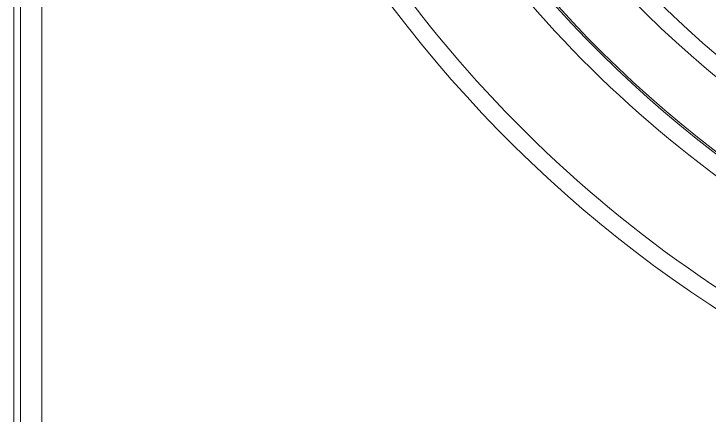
# Model space of a CAD drawing. Header units: millimetres. Extents: x 1177 to 4147, y 93 to 2194.
# Drawn here: x 1597.5 to 1704.1, y 1505.7 to 1567.2 of the extents above; entities that cross this region are included whole.
import ezdxf

# ---------------------------------------------------------------- set-up
doc = ezdxf.new("R2010")
doc.units = ezdxf.units.MM
doc.header["$LTSCALE"] = 0.1
doc.layers.get('0').update_dxf_attribs({"lineweight": 13})

msp = doc.modelspace()

# ---------------------------------------------------------------- linework, layer by layer
for p, q in [((1597.49, 1344.89), (1597.49, 1918.89)), ((1598.49, 1348.89), (1598.49, 1615.9)), ((1601.8, 1348.89), (1601.8, 1596.53))]:
    msp.add_line(p, q)
for radius, start, end in [(196.75, 204.5623, 43.01), (177.33, 204.9054, 48.56), (177.05, 204.9052, 48.6494), (168.08, 204.7879, 51.5557), (165.45, 204.7068, 52.4482), (156.5, 204.2484, 55.6488), (156.25, 204.2314, 55.7417), (155.11, 204.1505, 56.1675), (155, 204.1424, 56.2088), (180, 204.898, 245.852), (194, 204.644, 245.9041)]:
    msp.add_arc((1812.49, 1686.89), radius, start, end)

doc.saveas('drawing.dxf')
